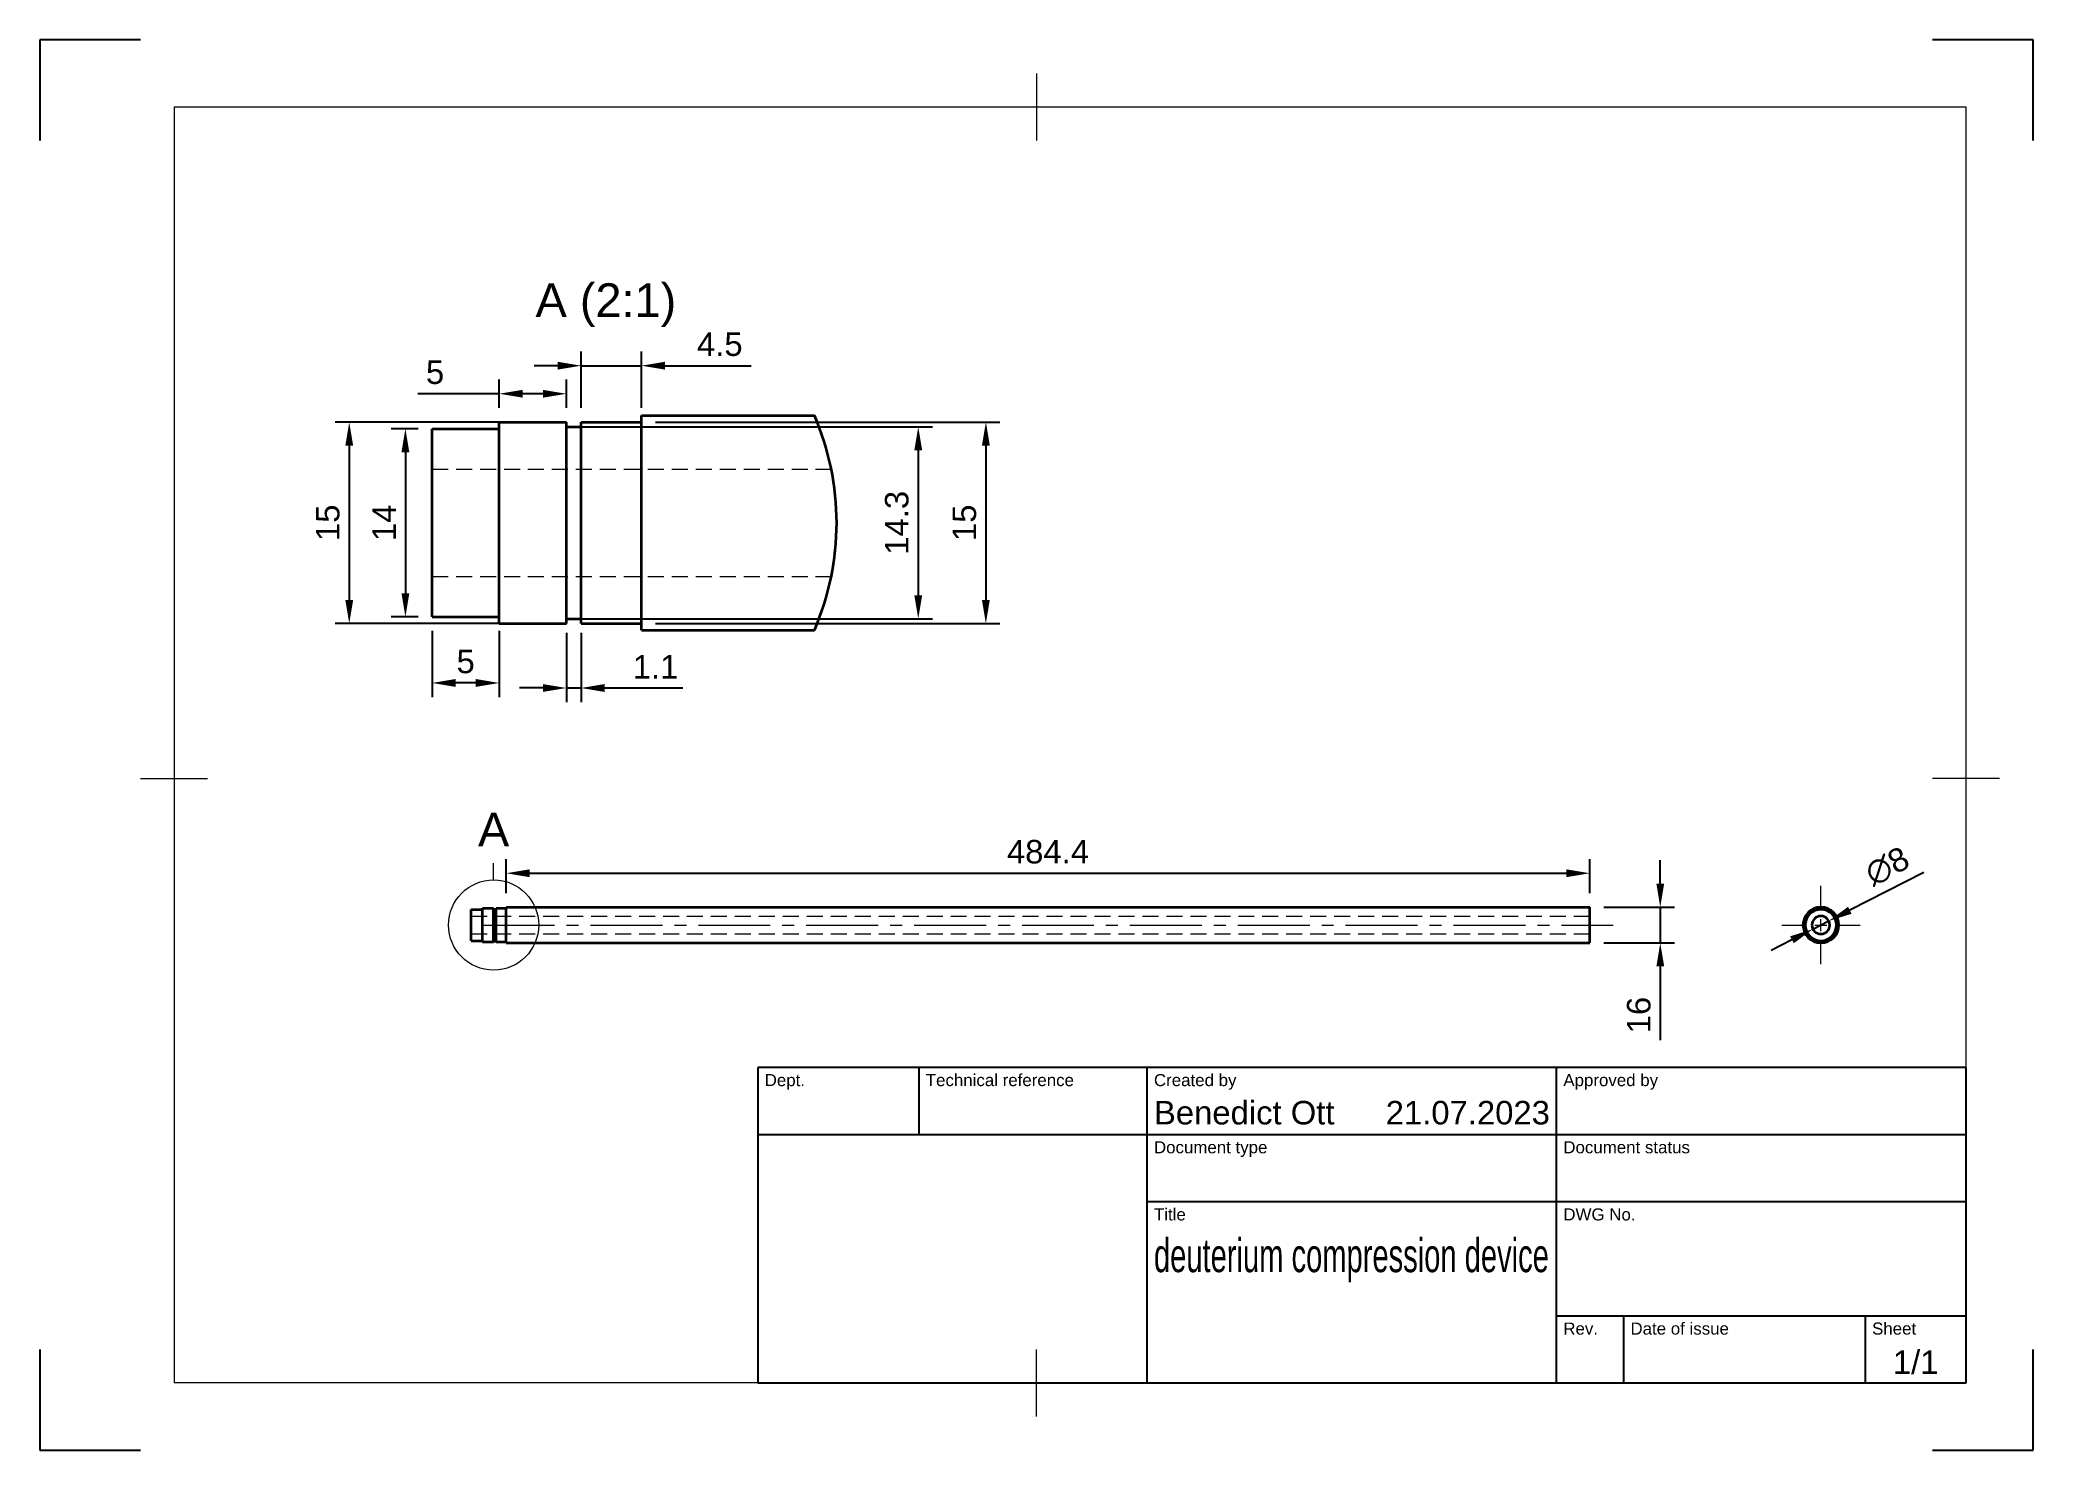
# Model space of a CAD drawing. Header units: millimetres. Extents: x 0 to 297, y 0 to 210.
import ezdxf
from ezdxf.enums import TextEntityAlignment as Align

# ---------------------------------------------------------------- set-up
doc = ezdxf.new("R2010")
doc.units = ezdxf.units.MM
doc.header["$LTSCALE"] = 0.75
doc.linetypes.add('CENTER2', pattern=[28.575, 19.05, -3.175, 3.175, -3.175])
doc.linetypes.add('HIDDEN2', pattern=[4.7625, 3.175, -1.5875])
for name, color, linetype, lineweight in [('BORDER', 7, 'Continuous', 18), ('Detail Boundary', 7, 'Continuous', 18), ('FD_Dimensions', 7, 'Continuous', 18), ('Hidden', 7, 'HIDDEN2', 18), ('Smart Centers', 7, 'CENTER2', 18), ('TITLEBLOCK', 7, 'Continuous', 25), ('View Labels', 7, 'Continuous', 18), ('Visible', 7, 'Continuous', 35)]:
    doc.layers.add(name, color=color, linetype=linetype, lineweight=lineweight)
doc.styles.add('FusionTitle', font='arial.ttf')
doc.styles.get("Standard").update_dxf_attribs({"font": 'arial.ttf'})
doc.dimstyles.new('Dim-ISO-25', dxfattribs={"dimtxt": 3.5, "dimasz": 3.5, "dimexe": 2.1, "dimexo": 2.1, "dimgap": 1.4, "dimtad": 1, "dimzin": 12, "dimdsep": 46, "dimtxsty": 'Standard', "dimcen": 0, "dimazin": 3, "dimtp": 0.1, "dimtm": 0.1, "dimtfac": 0.714286, "dimtmove": 0, "dimatfit": 3, "dimfxl": 1, "dimtzin": 12, "dimarcsym": 0})

# ---------------------------------------------------------------- blocks, each defined once
blk = doc.blocks.new('ISO_TITLEBLOCK')
at = {"layer": 'TITLEBLOCK'}
for p, q in [((0, 47), (-180, 47)), ((-180, 47), (-180, 0)), ((-156, 37), (-156, 47)), ((-122, 0), (-122, 47)), ((-61, 0), (-61, 47)), ((0, 0), (0, 47)), ((-180, 37), (0, 37)), ((-122, 27), (0, 27)), ((-61, 10), (0, 10)), ((-51, 0), (-51, 10)), ((-15, 0), (-15, 10)), ((-180, 0), (0, 0))]:
    blk.add_line(p, q, dxfattribs=at)
at = {"layer": 'TITLEBLOCK', "style": 'FusionTitle'}
for s, p in [('Dept.', (-179, 46)), ('Technical reference', (-155, 46)), ('Created by', (-121, 46)), ('Approved by', (-60, 46)), ('Document type', (-121, 36)), ('Document status', (-60, 36)), ('Title', (-121, 26)), ('DWG No.', (-60, 26)), ('Rev.', (-60, 9)), ('Date of issue', (-50, 9)), ('Sheet', (-14, 9))]:
    blk.add_text(s, height=1.8, dxfattribs=at).set_placement(p, align=Align.TOP_LEFT)
for tag, height, p in [('DEPT', 3.5, (-179, 42)), ('TECHNICAL_REFERENCE', 3.5, (-155, 42)), ('CREATED_BY', 3.5, (-121, 42)), ('APPROVED_BY', 3.5, (-60, 42)), ('DOCUMENT_TYPE', 3.5, (-121, 32)), ('DOCUMENT_STATUS', 3.5, (-60, 32)), ('TITLE_1', 5, (-121, 21.5)), ('TITLE_2', 5, (-121, 14)), ('TITLE_3', 5, (-121, 6.5)), ('DATE_OF_ISSUE', 3.5, (-50, 5))]:
    blk.add_attdef(tag, text='', height=height, dxfattribs=at).set_placement(p, align=Align.TOP_LEFT)
for tag, p in [('CREATED_DATE', (-62, 42)), ('APPROVED_DATE', (-0.99, 42))]:
    blk.add_attdef(tag, text='', height=3.5, dxfattribs=at).set_placement(p, align=Align.TOP_RIGHT)
for tag, height, p in [('DRAWING_NUMBER', 5, (-30.5, 19.75)), ('REV', 3.5, (-56, 4.85)), ('SHEET', 3.5, (-7.5, 4.85))]:
    blk.add_attdef(tag, text='', height=height, dxfattribs=at).set_placement(p, align=Align.TOP_CENTER)
blk = doc.blocks.new('ISO_A4(L)_SHEET')
at = {"layer": 'BORDER'}
for p, q in [((148.5, 205), (148.5, 195)), ((287, 200), (20, 200)), ((20, 200), (20, 10)), ((287, 10), (287, 200)), ((15, 100), (25, 100)), ((292, 100), (282, 100)), ((148.5, 5), (148.5, 15)), ((287, 10), (20, 10))]:
    blk.add_line(p, q, dxfattribs=at)
at = {"layer": 'Defpoints'}
for p, q in [((0, 210), (0, 195)), ((15, 210), (0, 210)), ((297, 210), (282, 210)), ((297, 195), (297, 210)), ((0, 15), (0, 0)), ((297, 0), (297, 15)), ((0, 0), (15, 0)), ((282, 0), (297, 0))]:
    blk.add_line(p, q, dxfattribs=at)
blk = doc.blocks.new('*U6')
at = {"layer": 'Smart Centers', "color": 0, "ltscale": 0.75, "transparency": 16777216}
blk.add_line((-84.233333, 0), (84.233333, 0), dxfattribs=at)
blk = doc.blocks.new('*U7')
at = {"layer": 'Smart Centers', "color": 0, "ltscale": 0.75, "transparency": 16777216}
for p, q in [((0, 2.678906), (0, 5.833333)), ((-5.833333, 0), (-2.678906, 0)), ((2.678906, 0), (5.833333, 0)), ((0, -5.833333), (0, -2.678906))]:
    blk.add_line(p, q, dxfattribs=at)
at = {"layer": 'Smart Centers', "color": 0, "linetype": 'Continuous', "ltscale": 0.75, "transparency": 16777216}
for p, q in [((-0.892969, 0), (0.892969, 0)), ((0, -0.892969), (0, 0.892969))]:
    blk.add_line(p, q, dxfattribs=at)
blk = doc.blocks.new('*D20')
at = {"layer": 'Defpoints', "color": 0, "transparency": 16777216}
for p in [(230.942602, 80.857583), (230.942602, 75.52425), (241.442602, 75.52425)]:
    blk.add_point(p, dxfattribs=at)
at = {"layer": 'FD_Dimensions', "color": 0, "lineweight": -2, "transparency": 16777216}
for p, q in [((241.442602, 84.357583), (241.442602, 87.857583)), ((233.042602, 80.857583), (243.542602, 80.857583)), ((241.442602, 80.857583), (241.442602, 75.52425)), ((233.042602, 75.52425), (243.542602, 75.52425)), ((241.442602, 72.02425), (241.442602, 61.042463))]:
    blk.add_line(p, q, dxfattribs=at)
at = {"layer": 'FD_Dimensions', "color": 0, "transparency": 16777216}
for points in [[(240.859269, 84.357583), (242.025935, 84.357583), (241.442602, 80.857583)], [(240.859269, 72.02425), (242.025935, 72.02425), (241.442602, 75.52425)]]:
    blk.add_solid(points, dxfattribs=at)
at = {"layer": 'FD_Dimensions', "color": 0, "transparency": 16777216, "insert": (238.255597, 64.783357), "char_height": 3.5, "attachment_point": 5, "rotation": 90}
blk.add_mtext('16', dxfattribs=at)
blk = doc.blocks.new('*D21')
at = {"layer": 'Defpoints', "color": 0, "transparency": 16777216}
for p in [(230.942602, 85.901227), (69.475935, 80.857583), (230.942602, 80.857583)]:
    blk.add_point(p, dxfattribs=at)
at = {"layer": 'FD_Dimensions', "color": 0, "lineweight": -2, "transparency": 16777216}
for p, q in [((69.475935, 82.957583), (69.475935, 88.001227)), ((230.942602, 82.957583), (230.942602, 88.001227)), ((72.975935, 85.901227), (227.442602, 85.901227))]:
    blk.add_line(p, q, dxfattribs=at)
at = {"layer": 'FD_Dimensions', "color": 0, "transparency": 16777216}
for points in [[(72.975935, 86.48456), (72.975935, 85.317893), (69.475935, 85.901227)], [(227.442602, 86.48456), (227.442602, 85.317893), (230.942602, 85.901227)]]:
    blk.add_solid(points, dxfattribs=at)
at = {"layer": 'FD_Dimensions', "color": 0, "transparency": 16777216, "insert": (150.209269, 89.088232), "char_height": 3.5, "attachment_point": 5}
blk.add_mtext('484.4', dxfattribs=at)
blk = doc.blocks.new('*D22')
at = {"layer": 'Defpoints', "color": 0, "transparency": 16777216}
for p in [(264.186541, 77.584891), (266.56184, 78.796942)]:
    blk.add_point(p, dxfattribs=at)
at = {"layer": 'FD_Dimensions', "color": 0, "lineweight": -2, "transparency": 16777216}
for p, q in [((280.733004, 86.028106), (269.679419, 80.387759)), ((264.186541, 77.584891), (266.56184, 78.796942)), ((261.068962, 75.994074), (257.951382, 74.403258))]:
    blk.add_line(p, q, dxfattribs=at)
at = {"layer": 'FD_Dimensions', "color": 0, "transparency": 16777216}
for points in [[(269.414283, 80.907356), (269.944555, 79.868163), (266.56184, 78.796942)], [(260.803826, 76.513671), (261.334098, 75.474478), (264.186541, 77.584891)]]:
    blk.add_solid(points, dxfattribs=at)
at = {"layer": 'FD_Dimensions', "color": 0, "transparency": 16777216, "insert": (275.271956, 86.929315), "char_height": 3.5, "attachment_point": 5, "rotation": 27.03399122}
blk.add_mtext('∅8', dxfattribs=at)
blk = doc.blocks.new('*D23')
at = {"layer": 'Defpoints', "color": 0, "transparency": 16777216}
for p in [(58.444515, 124.086431), (68.444515, 124.086431), (58.444515, 114.239408)]:
    blk.add_point(p, dxfattribs=at)
at = {"layer": 'FD_Dimensions', "color": 0, "lineweight": -2, "transparency": 16777216}
for p, q in [((58.444515, 121.986431), (58.444515, 112.139408)), ((68.444515, 121.986431), (68.444515, 112.139408)), ((64.944515, 114.239408), (61.944515, 114.239408))]:
    blk.add_line(p, q, dxfattribs=at)
at = {"layer": 'FD_Dimensions', "color": 0, "transparency": 16777216}
for points in [[(61.944515, 114.822742), (61.944515, 113.656075), (58.444515, 114.239408)], [(64.944515, 114.822742), (64.944515, 113.656075), (68.444515, 114.239408)]]:
    blk.add_solid(points, dxfattribs=at)
at = {"layer": 'FD_Dimensions', "color": 0, "transparency": 16777216, "insert": (63.444515, 117.419251), "char_height": 3.5, "attachment_point": 5}
blk.add_mtext('5', dxfattribs=at)
blk = doc.blocks.new('*D24')
at = {"layer": 'Defpoints', "color": 0, "transparency": 16777216}
for p in [(78.444515, 157.305109), (68.444515, 153.086431), (78.444515, 153.086431)]:
    blk.add_point(p, dxfattribs=at)
at = {"layer": 'FD_Dimensions', "color": 0, "lineweight": -2, "transparency": 16777216}
for p, q in [((68.444515, 155.186431), (68.444515, 159.405109)), ((78.444515, 155.186431), (78.444515, 159.405109)), ((68.444515, 157.305109), (56.323914, 157.305109)), ((74.944515, 157.305109), (71.944515, 157.305109))]:
    blk.add_line(p, q, dxfattribs=at)
at = {"layer": 'FD_Dimensions', "color": 0, "transparency": 16777216}
for points in [[(71.944515, 157.888443), (71.944515, 156.721776), (68.444515, 157.305109)], [(74.944515, 157.888443), (74.944515, 156.721776), (78.444515, 157.305109)]]:
    blk.add_solid(points, dxfattribs=at)
at = {"layer": 'FD_Dimensions', "color": 0, "transparency": 16777216, "insert": (58.884214, 160.484952), "char_height": 3.5, "attachment_point": 5}
blk.add_mtext('5', dxfattribs=at)
blk = doc.blocks.new('*D25')
at = {"layer": 'Defpoints', "color": 0, "transparency": 16777216}
for p in [(78.444515, 123.786431), (80.644515, 123.786431), (80.644515, 113.489508)]:
    blk.add_point(p, dxfattribs=at)
at = {"layer": 'FD_Dimensions', "color": 0, "lineweight": -2, "transparency": 16777216}
for p, q in [((78.444515, 121.686431), (78.444515, 111.389508)), ((80.644515, 121.686431), (80.644515, 111.389508)), ((74.944515, 113.489508), (71.444515, 113.489508)), ((78.444515, 113.489508), (80.644515, 113.489508)), ((84.144515, 113.489508), (95.8115, 113.489508))]:
    blk.add_line(p, q, dxfattribs=at)
at = {"layer": 'FD_Dimensions', "color": 0, "transparency": 16777216}
for points in [[(74.944515, 114.072842), (74.944515, 112.906175), (78.444515, 113.489508)], [(84.144515, 114.072842), (84.144515, 112.906175), (80.644515, 113.489508)]]:
    blk.add_solid(points, dxfattribs=at)
at = {"layer": 'FD_Dimensions', "color": 0, "transparency": 16777216, "insert": (91.728007, 116.646671), "char_height": 3.5, "attachment_point": 5}
blk.add_mtext('1.1', dxfattribs=at)
blk = doc.blocks.new('*D26')
at = {"layer": 'Defpoints', "color": 0, "transparency": 16777216}
for p in [(89.644515, 161.483125), (80.644515, 153.086431), (89.644515, 153.086431)]:
    blk.add_point(p, dxfattribs=at)
at = {"layer": 'FD_Dimensions', "color": 0, "lineweight": -2, "transparency": 16777216}
for p, q in [((80.644515, 155.186431), (80.644515, 163.583125)), ((89.644515, 155.186431), (89.644515, 163.583125)), ((77.144515, 161.483125), (73.644515, 161.483125)), ((80.644515, 161.483125), (89.644515, 161.483125)), ((93.144515, 161.483125), (105.983737, 161.483125))]:
    blk.add_line(p, q, dxfattribs=at)
at = {"layer": 'FD_Dimensions', "color": 0, "transparency": 16777216}
for points in [[(77.144515, 162.066458), (77.144515, 160.899792), (80.644515, 161.483125)], [(93.144515, 162.066458), (93.144515, 160.899792), (89.644515, 161.483125)]]:
    blk.add_solid(points, dxfattribs=at)
at = {"layer": 'FD_Dimensions', "color": 0, "transparency": 16777216, "insert": (101.314126, 164.662968), "char_height": 3.5, "attachment_point": 5}
blk.add_mtext('4.5', dxfattribs=at)
blk = doc.blocks.new('*D27')
at = {"layer": 'Defpoints', "color": 0, "transparency": 16777216}
for p in [(58.444515, 152.086431), (54.464068, 124.086431), (58.444515, 124.086431)]:
    blk.add_point(p, dxfattribs=at)
at = {"layer": 'FD_Dimensions', "color": 0, "lineweight": -2, "transparency": 16777216}
for p, q in [((56.344515, 152.086431), (52.364068, 152.086431)), ((54.464068, 148.586431), (54.464068, 127.586431)), ((56.344515, 124.086431), (52.364068, 124.086431))]:
    blk.add_line(p, q, dxfattribs=at)
at = {"layer": 'FD_Dimensions', "color": 0, "transparency": 16777216}
for points in [[(53.880735, 148.586431), (55.047402, 148.586431), (54.464068, 152.086431)], [(53.880735, 127.586431), (55.047402, 127.586431), (54.464068, 124.086431)]]:
    blk.add_solid(points, dxfattribs=at)
at = {"layer": 'FD_Dimensions', "color": 0, "transparency": 16777216, "insert": (51.306906, 138.086431), "char_height": 3.5, "attachment_point": 5, "rotation": 90}
blk.add_mtext('14', dxfattribs=at)
blk = doc.blocks.new('*D28')
at = {"layer": 'Defpoints', "color": 0, "transparency": 16777216}
for p in [(75.575307, 153.086431), (46.099644, 123.086431), (75.575307, 123.086431)]:
    blk.add_point(p, dxfattribs=at)
at = {"layer": 'FD_Dimensions', "color": 0, "lineweight": -2, "transparency": 16777216}
for p, q in [((73.475307, 153.086431), (43.999644, 153.086431)), ((46.099644, 149.586431), (46.099644, 126.586431)), ((73.475307, 123.086431), (43.999644, 123.086431))]:
    blk.add_line(p, q, dxfattribs=at)
at = {"layer": 'FD_Dimensions', "color": 0, "transparency": 16777216}
for points in [[(45.516311, 149.586431), (46.682978, 149.586431), (46.099644, 153.086431)], [(45.516311, 126.586431), (46.682978, 126.586431), (46.099644, 123.086431)]]:
    blk.add_solid(points, dxfattribs=at)
at = {"layer": 'FD_Dimensions', "color": 0, "transparency": 16777216, "insert": (42.912639, 138.086431), "char_height": 3.5, "attachment_point": 5, "rotation": 90}
blk.add_mtext('15', dxfattribs=at)
blk = doc.blocks.new('*D29')
at = {"layer": 'Defpoints', "color": 0, "transparency": 16777216}
for p in [(89.644515, 153.086431), (89.644515, 123.086431), (140.957686, 123.086431)]:
    blk.add_point(p, dxfattribs=at)
at = {"layer": 'FD_Dimensions', "color": 0, "lineweight": -2, "transparency": 16777216}
for p, q in [((91.744515, 153.086431), (143.057686, 153.086431)), ((140.957686, 149.586431), (140.957686, 126.586431)), ((91.744515, 123.086431), (143.057686, 123.086431))]:
    blk.add_line(p, q, dxfattribs=at)
at = {"layer": 'FD_Dimensions', "color": 0, "transparency": 16777216}
for points in [[(140.374353, 149.586431), (141.54102, 149.586431), (140.957686, 153.086431)], [(140.374353, 126.586431), (141.54102, 126.586431), (140.957686, 123.086431)]]:
    blk.add_solid(points, dxfattribs=at)
at = {"layer": 'FD_Dimensions', "color": 0, "transparency": 16777216, "insert": (137.770681, 138.086431), "char_height": 3.5, "attachment_point": 5, "rotation": 90}
blk.add_mtext('15', dxfattribs=at)
blk = doc.blocks.new('*D30')
at = {"layer": 'Defpoints', "color": 0, "transparency": 16777216}
for p in [(78.444515, 152.386431), (78.444515, 123.786431), (130.882369, 123.786431)]:
    blk.add_point(p, dxfattribs=at)
at = {"layer": 'FD_Dimensions', "color": 0, "lineweight": -2, "transparency": 16777216}
for p, q in [((80.544515, 152.386431), (132.982369, 152.386431)), ((130.882369, 148.886431), (130.882369, 127.286431)), ((80.544515, 123.786431), (132.982369, 123.786431))]:
    blk.add_line(p, q, dxfattribs=at)
at = {"layer": 'FD_Dimensions', "color": 0, "transparency": 16777216}
for points in [[(130.299035, 148.886431), (131.465702, 148.886431), (130.882369, 152.386431)], [(130.299035, 127.286431), (131.465702, 127.286431), (130.882369, 123.786431)]]:
    blk.add_solid(points, dxfattribs=at)
at = {"layer": 'FD_Dimensions', "color": 0, "transparency": 16777216, "insert": (127.694169, 138.086431), "char_height": 3.5, "attachment_point": 5, "rotation": 90}
blk.add_mtext('14.3', dxfattribs=at)

msp = doc.modelspace()

# ---------------------------------------------------------------- linework, layer by layer
at = {"layer": 'Detail Boundary'}
msp.add_line((67.609269, 84.904514), (67.609269, 87.404514), dxfattribs=at)
msp.add_circle((67.609269, 78.190917), 6.713597, dxfattribs=at)
at = {"layer": 'Hidden'}
for p, q in [((58.444515, 146.086431), (117.923698, 146.086431)), ((58.444515, 130.086431), (117.923698, 130.086431)), ((64.275935, 79.52425), (230.942602, 79.52425)), ((64.275935, 76.857583), (230.942602, 76.857583))]:
    msp.add_line(p, q, dxfattribs=at)
at = {"layer": 'Hidden', "extrusion": (0, -2e-16, -1)}
msp.add_circle((-265.374191, 78.190917), 2.383333, dxfattribs=at)
at = {"layer": 'Visible'}
for p, q in [((58.444515, 124.086431), (58.444515, 152.086431)), ((58.444515, 152.086431), (68.444515, 152.086431)), ((68.444515, 123.086431), (68.444515, 153.086431)), ((68.444515, 153.086431), (78.444515, 153.086431)), ((78.444515, 123.086431), (78.444515, 153.086431)), ((78.444515, 152.386431), (80.644515, 152.386431)), ((80.644515, 123.086431), (80.644515, 153.086431)), ((80.644515, 153.086431), (89.644515, 153.086431)), ((89.644515, 122.086431), (89.644515, 154.086431)), ((89.644515, 154.086431), (115.412148, 154.086431)), ((58.444515, 124.086431), (68.444515, 124.086431)), ((68.444515, 123.086431), (78.444515, 123.086431)), ((78.444515, 123.786431), (80.644515, 123.786431)), ((80.644515, 123.086431), (89.644515, 123.086431)), ((89.644515, 122.086431), (115.412148, 122.086431)), ((64.275935, 75.857583), (64.275935, 80.52425)), ((64.275935, 80.52425), (65.942602, 80.52425)), ((65.942602, 75.690917), (65.942602, 80.690917)), ((65.942602, 80.690917), (67.609269, 80.690917)), ((67.609269, 75.690917), (67.609269, 80.690917)), ((67.609269, 80.57425), (67.975935, 80.57425)), ((67.975935, 75.690917), (67.975935, 80.690917)), ((67.975935, 80.690917), (69.475935, 80.690917)), ((69.475935, 75.52425), (69.475935, 80.857583)), ((69.475935, 80.857583), (230.942602, 80.857583)), ((230.942602, 75.52425), (230.942602, 80.857583)), ((64.275935, 75.857583), (65.942602, 75.857583)), ((65.942602, 75.690917), (67.609269, 75.690917)), ((67.609269, 75.807583), (67.975935, 75.807583)), ((67.975935, 75.690917), (69.475935, 75.690917)), ((69.475935, 75.52425), (230.942602, 75.52425))]:
    msp.add_line(p, q, dxfattribs=at)
at = {"layer": 'Visible', "extrusion": (0, -2e-16, -1)}
for radius in [2.666667, 2.5, 2.333333, 1.333333]:
    msp.add_circle((-265.374191, 78.190917), radius, dxfattribs=at)
at = {"layer": 'Visible'}
msp.add_arc((78.444515, 138.086431), 40.281583, 336.596506, 23.403494, dxfattribs=at)

# ---------------------------------------------------------------- block references
at = {"layer": 'BORDER'}
msp.add_blockref('ISO_A4(L)_SHEET', (0, 0), dxfattribs=at)
at = {"layer": 'Smart Centers', "ltscale": 0.75}
for name, p in [('*U7', (265.374191, 78.190917)), ('*U6', (150.209269, 78.190917))]:
    msp.add_blockref(name, p, dxfattribs=at)
at = {"layer": 'TITLEBLOCK'}
ref = msp.add_blockref('ISO_TITLEBLOCK', (287, 10), dxfattribs=at)
ref.add_attrib('CREATED_DATE', '21.07.2023', dxfattribs={"height": 3.5, "style": 'FusionTitle'}).set_placement((225, 52), align=Align.TOP_RIGHT)
ref.add_attrib('SHEET', '1/1', dxfattribs={"height": 3.5, "style": 'FusionTitle'}).set_placement((279.5, 14.85), align=Align.TOP_CENTER)
ref.add_attrib('TITLE_1', 'deuterium compression device', dxfattribs={"height": 5, "style": 'FusionTitle', "width": 0.621245}).set_placement((166, 31.5), align=Align.TOP_LEFT)
ref.add_attrib('CREATED_BY', 'Benedict Ott', dxfattribs={"height": 3.5, "style": 'FusionTitle'}).set_placement((166, 52), align=Align.TOP_LEFT)

# ---------------------------------------------------------------- texts
at = {"layer": 'Detail Boundary', "insert": (67.609269, 92.404514), "char_height": 5, "attachment_point": 5}
msp.add_mtext('A', dxfattribs=at)
at = {"layer": 'View Labels', "insert": (84.339091, 167.247115), "char_height": 5, "width": 23.219645, "attachment_point": 8}
msp.add_mtext('A (2:1)', dxfattribs=at)

# ---------------------------------------------------------------- dimensions: what is measured, and where the dimension line sits
at = {"layer": 'FD_Dimensions'}
for base, p1, p2, angle, picture, middle, dimtype in [((89.644515, 161.483125), (80.644515, 153.086431), (89.644515, 153.086431), 0, '*D26', (101.314126, 161.483125), 161), ((78.444515, 157.305109), (68.444515, 153.086431), (78.444515, 153.086431), 0, '*D24', (58.884214, 157.305109), 161), ((46.099644, 123.086431), (75.575307, 153.086431), (75.575307, 123.086431), 90, '*D28', (46.099644, 138.086431), 160), ((140.957686, 123.086431), (89.644515, 153.086431), (89.644515, 123.086431), 90, '*D29', (140.957686, 138.086431), 160), ((58.444515, 114.239408), (68.444515, 124.086431), (58.444515, 124.086431), 180, '*D23', (63.444515, 114.239408), 161), ((80.644515, 113.489508), (78.444515, 123.786431), (80.644515, 123.786431), 0, '*D25', (91.728007, 113.489508), 161)]:
    dim = msp.add_linear_dim(base=base, p1=p1, p2=p2, angle=angle, dimstyle='Dim-ISO-25', override={"dimlfac": 0.5}, dxfattribs=at)
    dim.commit()
    dim.dimension.update_dxf_attribs({"geometry": picture, "text_midpoint": middle, "dimtype": dimtype})
for base, p1, p2, angle, override, picture, middle in [((54.464068, 124.086431), (58.444515, 152.086431), (58.444515, 124.086431), 90, {"dimlfac": 0.5, "dimclrd": 0, "dimclre": 0}, '*D27', (51.306906, 138.086431)), ((230.942602, 85.901227), (69.475935, 80.857583), (230.942602, 80.857583), 180, {"dimlfac": 3, "dimclrd": 0, "dimclre": 0}, '*D21', (150.209269, 89.088232))]:
    dim = msp.add_linear_dim(base=base, p1=p1, p2=p2, angle=angle, dimstyle='Dim-ISO-25', override=override, dxfattribs=at)
    dim.commit()
    dim.dimension.update_dxf_attribs({"geometry": picture, "text_midpoint": middle})
for p1, p2, distance, override, picture, middle in [((78.444515, 152.386431), (78.444515, 123.786431), 52.437854, {"dimlfac": 0.5, "dimclrd": 0, "dimclre": 0}, '*D30', (127.694169, 138.086431)), ((230.942602, 80.857583), (230.942602, 75.52425), 10.5, {"dimlfac": 3, "dimclrd": 0, "dimclre": 0}, '*D20', (238.255597, 64.783357))]:
    dim = msp.add_aligned_dim(p1=p1, p2=p2, distance=distance, dimstyle='Dim-ISO-25', override=override, dxfattribs=at)
    dim.commit()
    dim.dimension.update_dxf_attribs({"geometry": picture, "text_midpoint": middle})
dim = msp.add_diameter_dim_2p(p1=(264.186541, 77.584891), p2=(266.56184, 78.796942), dimstyle='Dim-ISO-25', override={"dimlfac": 3, "dimclrd": 0, "dimclre": 0}, dxfattribs=at)
dim.commit()
dim.dimension.update_dxf_attribs({"geometry": '*D22', "text_midpoint": (276.765001, 84.003341), "dimtype": 163})

doc.saveas('drawing.dxf')
